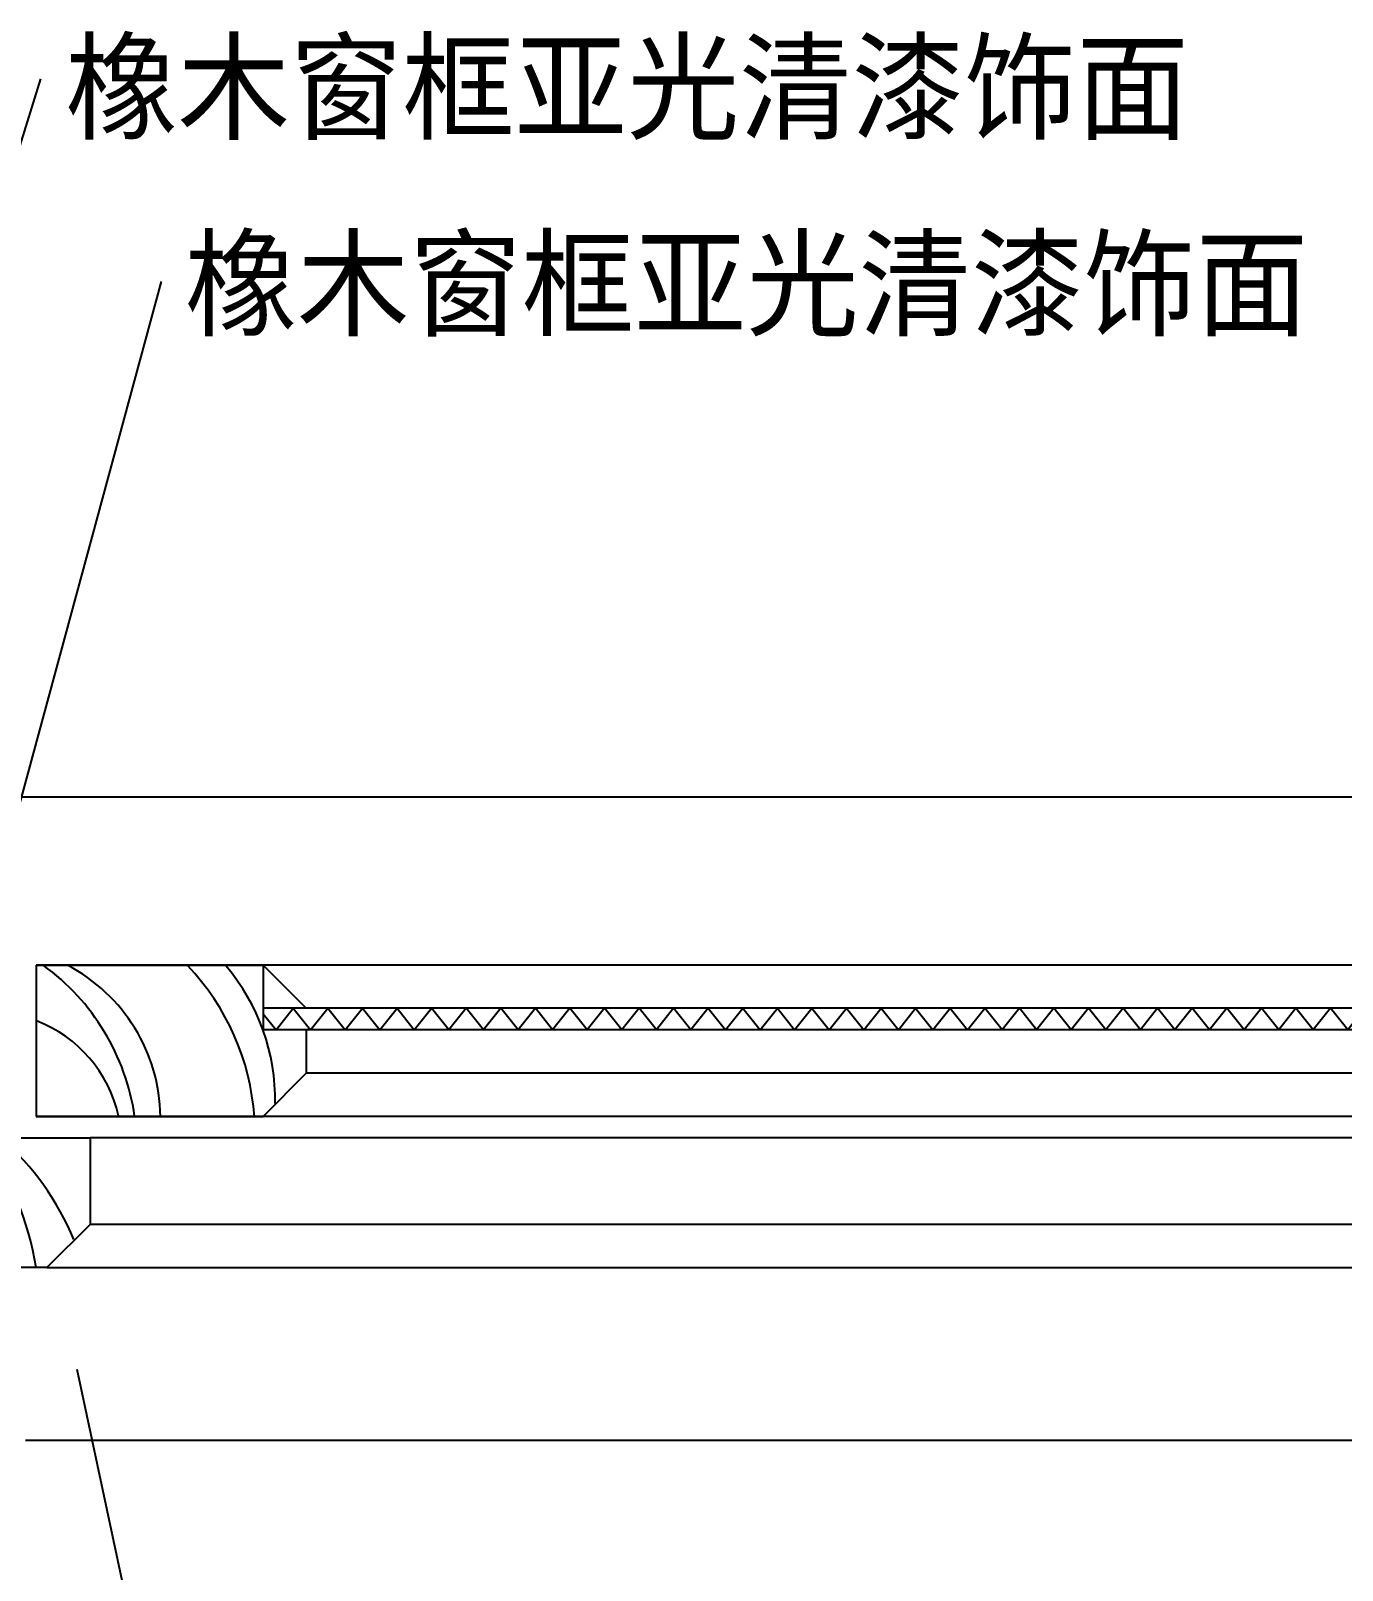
# Model space of a CAD drawing. Header units: metres. Extents: x 246 to 5278, y 334 to 7062.
# Drawn here: x 777 to 1688, y 1761 to 2829 of the extents above; entities that cross this region are included whole.
import ezdxf

# ---------------------------------------------------------------- set-up
doc = ezdxf.new("R2010")
doc.units = ezdxf.units.M
for name, color, linetype in [('3', 3, 'Continuous'), ('4', 4, 'Continuous'), ('7', 7, 'Continuous'), ('BH', 3, 'Continuous'), ('DIM', 3, 'Continuous'), ('TEXT', 3, 'Continuous')]:
    doc.layers.add(name, color=color, linetype=linetype)
doc.dimstyles.get("Standard").update_dxf_attribs({"dimtxt": 2.5, "dimasz": 2.5, "dimexe": 1.25, "dimexo": 0.625, "dimtad": 1, "dimcen": 2.5, "dimazin": 3, "dimtfac": 1, "dimtmove": 0, "dimatfit": 3})

msp = doc.modelspace()

# ---------------------------------------------------------------- linework, layer by layer
at = {"layer": '3'}
for p, q in [((2273.4, 2105.85), (968.4, 2105.85)), ((2423.4, 2000.85), (818.4, 2000.85))]:
    msp.add_line(p, q, dxfattribs=at)
at = {"layer": '4'}
for p, q in [((2303.4, 2180.85), (780.9, 2180.85)), ((780.9, 2180.85), (780.9, 2075.85)), ((780.9, 2180.85), (908.4, 2180.85)), ((780.9, 2180.85), (938.4, 2180.85)), ((938.4, 2180.85), (968.4, 2150.85)), ((938.4, 2180.85), (938.4, 2150.85)), ((968.4, 2135.85), (968.4, 2105.85)), ((968.4, 2105.85), (938.4, 2075.85)), ((2303.4, 2075.85), (780.9, 2075.85)), ((780.9, 2075.85), (938.4, 2075.85)), ((788.4, 1970.85), (2453.4, 1970.85)), ((2573.4, 1850.85), (773.4, 1850.85))]:
    msp.add_line(p, q, dxfattribs=at)
msp.add_lwpolyline([(758.4, 1970.85), (728.4, 2000.85), (728.4, 2060.85), (818.4, 2060.85), (818.4, 2000.85), (788.4, 1970.85)], close=True, dxfattribs=at)
at = {"layer": '7'}
for p, q in [((2303.4, 2150.85), (938.4, 2150.85)), ((938.4, 2150.85), (938.4, 2135.85)), ((2303.4, 2135.85), (938.4, 2135.85)), ((2423.4, 2060.85), (818.4, 2060.85))]:
    msp.add_line(p, q, dxfattribs=at)
at = {"layer": 'BH'}
for points in [[(938.4, 2147.1), (947.4, 2135.85), (959.4, 2150.85)], [(959.4, 2150.85), (971.4, 2135.85), (983.4, 2150.85), (995.4, 2135.85), (1007.4, 2150.85), (1019.4, 2135.85), (1031.4, 2150.85), (1043.4, 2135.85), (1055.4, 2150.85)], [(1151.4, 2150.85), (1139.4, 2135.85), (1127.4, 2150.85), (1115.4, 2135.85), (1103.4, 2150.85), (1091.4, 2135.85), (1079.4, 2150.85), (1067.4, 2135.85), (1055.4, 2150.85)], [(1247.4, 2150.85), (1235.4, 2135.85), (1223.4, 2150.85), (1211.4, 2135.85), (1199.4, 2150.85), (1187.4, 2135.85), (1175.4, 2150.85), (1163.4, 2135.85), (1151.4, 2150.85)], [(1247.4, 2150.85), (1259.4, 2135.85), (1271.4, 2150.85), (1283.4, 2135.85), (1295.4, 2150.85), (1307.4, 2135.85), (1319.4, 2150.85), (1331.4, 2135.85), (1343.4, 2150.85)], [(1343.4, 2150.85), (1355.4, 2135.85), (1367.4, 2150.85), (1379.4, 2135.85), (1391.4, 2150.85), (1403.4, 2135.85), (1415.4, 2150.85), (1427.4, 2135.85), (1439.4, 2150.85)], [(1535.4, 2150.85), (1523.4, 2135.85), (1511.4, 2150.85), (1499.4, 2135.85), (1487.4, 2150.85), (1475.4, 2135.85), (1463.4, 2150.85), (1451.4, 2135.85), (1439.4, 2150.85)], [(1631.4, 2150.85), (1619.4, 2135.85), (1607.4, 2150.85), (1595.4, 2135.85), (1583.4, 2150.85), (1571.4, 2135.85), (1559.4, 2150.85), (1547.4, 2135.85), (1535.4, 2150.85)], [(1727.4, 2150.85), (1715.4, 2135.85), (1703.4, 2150.85), (1691.4, 2135.85), (1679.4, 2150.85), (1667.4, 2135.85), (1655.4, 2150.85), (1643.4, 2135.85), (1631.4, 2150.85)]]:
    msp.add_lwpolyline(points, dxfattribs=at)
for centre, radius, start, end in [((693.91, 2053.46), 156.96, 8.23, 54.17), ((746.81, 2074.04), 120.39, 0.86, 62.39), ((763.66, 2063.68), 169.11, 4.04, 43.63), ((804.69, 2087.74), 142.07, 358.77, 40.5), ((747.9, 2056.01), 92.38, 12.68, 68.86), ((563.41, 1934.26), 220.56, 9.57, 35.03), ((627.73, 1915.37), 194.39, 22.67, 48.36)]:
    msp.add_arc(centre, radius, start, end, dxfattribs=at)
at = {"layer": 'DIM'}
msp.add_line((411.87, 2297.75), (3179.24, 2297.75), dxfattribs=at)

# ---------------------------------------------------------------- texts
at = {"layer": 'TEXT'}
for p in [(801.08, 2760.18), (883.99, 2623.76)]:
    msp.add_text('橡木窗框亚光清漆饰面', height=60, dxfattribs=at).set_placement(p)

# ---------------------------------------------------------------- leaders
at = {"layer": 'DIM'}
for points in [[(599.39, 2201.1), (784.08, 2796.06)], [(720.05, 2110.67), (867.86, 2655.38)], [(809.17, 1900.37), (1062.68, 712.75)]]:
    msp.add_leader(points, dimstyle='Standard', dxfattribs=at)

doc.saveas('drawing.dxf')
